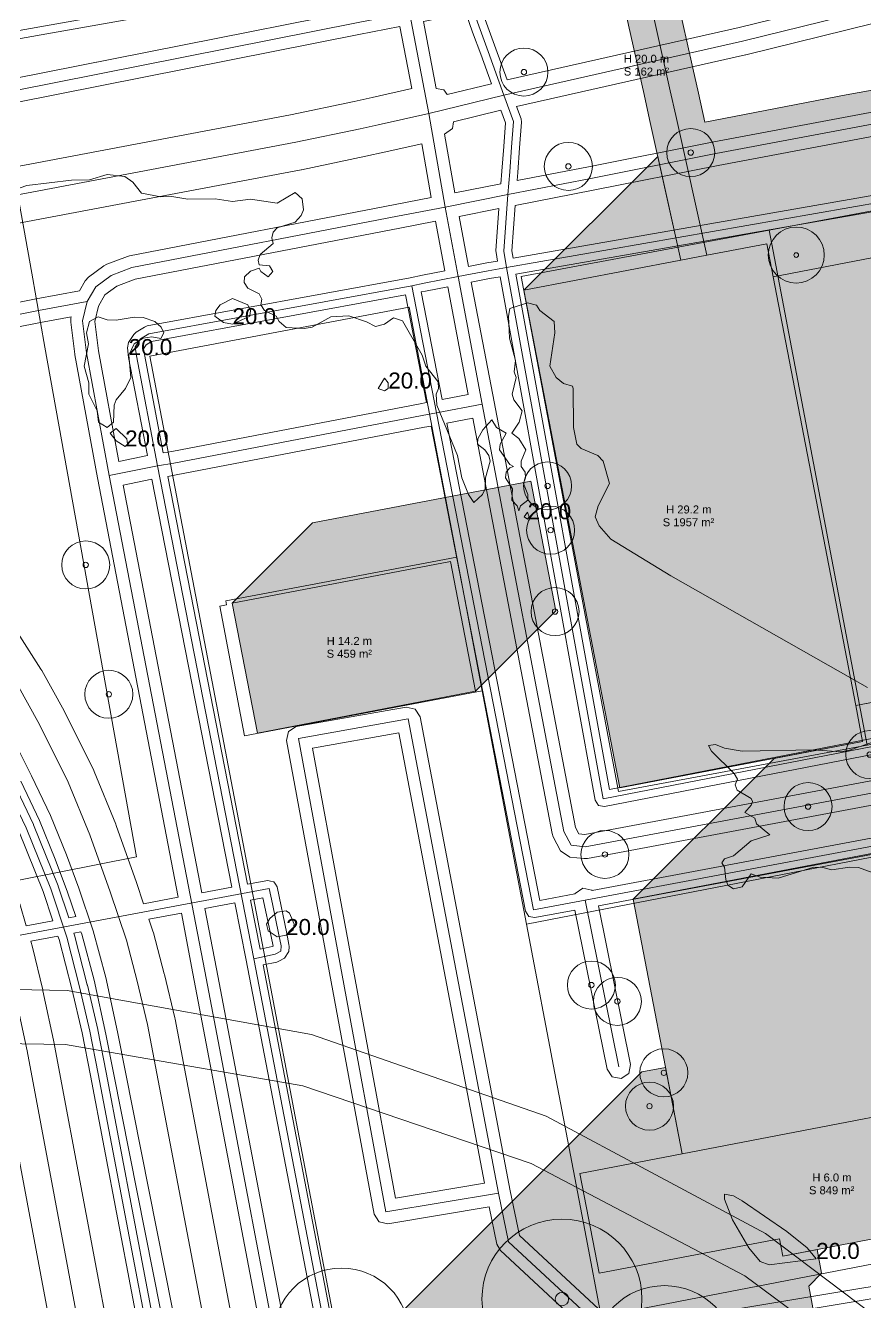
# Model space of a CAD drawing. Header units: metres. Extents: x -8 to 1190, y -11 to 1223.
# Drawn here: x 684.3 to 789.3, y 612.6 to 772.1 of the extents above; entities that cross this region are included whole.
import ezdxf

# ---------------------------------------------------------------- set-up
doc = ezdxf.new("R2010")
doc.units = ezdxf.units.M
doc.header["$MEASUREMENT"] = 0
for name, color, linetype, lineweight, true_color in [('TPX_BUILDING_AREAS_TEXT', 7, 'CONTINUOUS', 0, 0x000000), ('TPX_BUILDING_HEIGHTS_TEXT', 7, 'CONTINUOUS', 0, 0x000000), ('TPX_BUILDINGS', 7, 'CONTINUOUS', 0, 0x000000), ('TPX_BUILDINGS_HATCH', 7, 'CONTINUOUS', 0, 0xf0f0f0), ('TPX_BUILDINGS_SHADOWS_HATCH', 7, 'CONTINUOUS', 0, 0x000000), ('TPX_BUILDINGS_SHADOWS_OUTLINES', 7, 'CONTINUOUS', 0, 0x000000), ('TPX_CADASTRES', 7, 'CONTINUOUS', 0, 0x646464), ('TPX_CONTOUR_LINES_5M', 7, 'CONTINUOUS', 0, 0x969696), ('TPX_CONTOUR_LINES_5M_TEXT', 7, 'CONTINUOUS', 0, 0x000000), ('TPX_RAILWAYS_AXES', 7, 'CONTINUOUS', 0, 0x464646), ('TPX_ROADS_AXES', 7, 'CONTINUOUS', 0, 0x323232), ('TPX_ROADS_CONTOURS', 7, 'CONTINUOUS', 0, 0x646464), ('TPX_VEGETATION_TREES_INDIVIDUAL', 7, 'CONTINUOUS', 0, 0x136734)]:
    doc.layers.add(name, color=color, linetype=linetype, lineweight=lineweight, true_color=true_color)
doc.styles.add('TPX_TEXTE', font='arial.ttf')

# ---------------------------------------------------------------- blocks, each defined once
blk = doc.blocks.new('TREETR003_CR030')
at = {"layer": 'TPX_VEGETATION_TREES_INDIVIDUAL'}
for radius in [3, 0.3333333333333333]:
    blk.add_circle((0, 0, 0.0361), radius, dxfattribs=at)
blk = doc.blocks.new('TREETR007_CR085')
at = {"layer": 'TPX_VEGETATION_TREES_INDIVIDUAL'}
for radius in [8.5, 0.7083333333333334]:
    blk.add_circle((0, 0, 0.0361), radius, dxfattribs=at)
blk = doc.blocks.new('TREETR003_CR035')
at = {"layer": 'TPX_VEGETATION_TREES_INDIVIDUAL'}
for radius in [3.5, 0.2916666666666667]:
    blk.add_circle((0, 0, 0.0361), radius, dxfattribs=at)
blk = doc.blocks.new('TREETR008_CR090')
at = {"layer": 'TPX_VEGETATION_TREES_INDIVIDUAL'}
for radius in [8.96, 0.7916666666666666]:
    blk.add_circle((0, 0, 0.0361), radius, dxfattribs=at)
blk = doc.blocks.new('TREETR008_CR100')
at = {"layer": 'TPX_VEGETATION_TREES_INDIVIDUAL'}
for radius in [10, 0.8333333333333334]:
    blk.add_circle((0, 0, 0.0361), radius, dxfattribs=at)

msp = doc.modelspace()

# ---------------------------------------------------------------- hatches: boundary and pattern name
at = {"layer": 'TPX_BUILDINGS_HATCH'}
for points in [[(758.7329740040004, 791.5470270789228), (755.5049981586635, 790.9237446463667), (758.9859857074916, 775.2893318808638), (759.6779803745449, 772.1729654944502), (761.608295392245, 763.5144676840864), (762.3054322712123, 760.3762993491255), (766.2196139805019, 742.7957567847334), (769.4501800052822, 743.4081434882246), (765.5668458454311, 760.8578734076582), (764.8748492710292, 763.9742397940718), (762.9162482731044, 772.7526468909346), (762.2448205463588, 775.781806436833), (758.7329740040004, 791.5470270789228)], [(766.2196139805019, 742.7957567847334), (746.5966739170253, 739.0419525778852), (758.5762032978237, 676.8626780188642), (788.9182919971645, 682.6614555991255), (788.0594224445522, 687.1423573172651), (777.7425994388759, 740.7381090796553), (776.9466781131923, 744.8426079428755), (769.4501800052822, 743.4081434882246), (766.2196139805019, 742.7957567847334)], [(799.1452264301479, 744.831216303166), (777.7425994388759, 740.7381090796553), (788.0594224445522, 687.1423573172651), (809.4677800647914, 691.2483162558638), (799.1452264301479, 744.831216303166)], [(737.4195727817714, 705.1632780707441), (710.1476115696132, 699.9276899970137), (713.2900008670986, 683.684074846562), (740.5568761341274, 688.9414753592573), (737.4195727817714, 705.1632780707441)], [(822.0185031406581, 674.7957911170088), (760.257636975497, 662.9441675818525), (766.3861779682338, 631.1565355933271), (812.7192563526332, 640.0481285727583), (828.1472949497402, 643.0082068121992), (822.0185031406581, 674.7957911170088)], [(766.3861779682338, 631.1565355933271), (753.593782376498, 628.7031559622847), (755.9955615513027, 616.2203497565351), (778.5343503467739, 620.5352663672529), (778.9511432163417, 618.3666309989057), (809.9240512363613, 624.3027157462202), (817.6481036655605, 636.7458471930586), (812.7192563526332, 640.0481285727583), (766.3861779682338, 631.1565355933271)]]:
    msp.add_hatch(color=256, dxfattribs=at).paths.add_polyline_path(points)
at = {"layer": 'TPX_BUILDINGS_SHADOWS_HATCH'}
for points in [[(758.8209332935512, 791.562589136418), (758.7329854480922, 791.5470194495283), (762.244830083102, 775.7818083441816), (762.9162578098476, 772.7526497519575), (764.8748588077724, 763.9742426550947), (765.5668544284999, 760.8578762686811), (769.4501866810024, 743.4081558859907), (776.9466762058437, 744.842618433293), (777.7426070682704, 740.7381224310957), (799.1452245227993, 744.8312267935835), (809.467787694186, 691.2483257926069), (889.5122680179775, 771.2928051627241), (879.1897134296596, 824.875704256352), (857.7870864383876, 820.7825970328413), (798.3901166431606, 761.3856272376142), (797.5941962711513, 765.4901261008345), (790.0976972095668, 764.0556616461836), (786.8671311847866, 763.4432749426924), (769.2014197818935, 760.063882318791), (768.3952722065151, 763.6863016760908), (767.7032756321132, 766.8026680625044), (765.7446746341884, 775.5810742056929), (765.0732478611171, 778.6102337515913), (762.0602483265102, 792.1360459006391), (758.8209332935512, 791.562589136418)], [(763.3298406116664, 755.775121179875), (746.5966853611171, 739.0419659293257), (766.2196006290615, 742.7957653678022), (763.3298406116664, 755.775121179875)], [(720.18852705881, 709.9686064398848), (710.1476239673793, 699.9277033484541), (737.4195699207485, 705.1632885611616), (740.5568837635219, 688.9414848960005), (750.5977925769985, 698.9823927558027), (747.4604882709682, 715.2041954672895), (720.18852705881, 709.9686064398848)], [(777.861887883395, 680.5484194434248), (760.2576484195888, 662.9441799796186), (822.0185012333095, 674.7958016074263), (828.1473016254604, 643.0082163489424), (849.3604974262416, 664.2214111960493), (843.2317065708339, 696.0089955008589), (792.5379304401577, 686.2810940421186), (794.6663398258388, 688.4095034277998), (788.059433888644, 687.1423496878706), (788.918299626559, 682.6614641821943), (777.861887883395, 680.5484194434248)], [(761.3383950702846, 641.3890328085981), (727.8215455524623, 607.8721842444502), (744.9249991886318, 611.0661406195723), (746.7779750339687, 601.2386603034101), (744.9141263477504, 600.8910946524702), (746.0564870350063, 594.8430380499922), (747.920330952853, 595.1905846274458), (750.2813176624477, 582.6981529868208), (748.4174642078578, 582.3505863822065), (749.5953759662807, 576.1152901328169), (751.459224652499, 576.4628376639448), (753.2689303867519, 566.8552946723066), (786.7857846729457, 600.3721480048262), (784.9760875217617, 609.97969004279), (783.1122292988002, 609.6321406043135), (782.1752452366054, 614.5920796073042), (783.7981709949672, 616.215005365666), (783.2363166324794, 619.1878914511763), (778.9511451236904, 618.3666214621626), (778.534341763705, 620.5352549231611), (755.9955634586513, 616.220340219792), (753.5937718860805, 628.703154054936), (766.3861655704677, 631.1565432227217), (764.3065156452358, 641.9433102286421), (761.3383950702846, 641.3890328085981)]]:
    msp.add_hatch(color=256, dxfattribs=at).paths.add_polyline_path(points)

# ---------------------------------------------------------------- linework, layer by layer
at = {"layer": 'TPX_BUILDINGS', "elevation": 0.042100000000000005}
for points in [[(758.7329740040004, 791.5470270789228), (755.5049981586635, 790.9237446463667), (758.9859857074916, 775.2893318808638), (759.6779803745449, 772.1729654944502), (761.608295392245, 763.5144676840864), (762.3054322712123, 760.3762993491255), (766.2196139805019, 742.7957567847334), (769.4501800052822, 743.4081434882246), (765.5668458454311, 760.8578734076582), (764.8748492710292, 763.9742397940718), (762.9162482731044, 772.7526468909346), (762.2448205463588, 775.781806436833)], [(766.2196139805019, 742.7957567847334), (746.5966739170253, 739.0419525778852), (758.5762032978237, 676.8626780188642), (788.9182919971645, 682.6614555991255), (788.0594224445522, 687.1423573172651), (777.7425994388759, 740.7381090796553), (776.9466781131923, 744.8426079428755), (769.4501800052822, 743.4081434882246)], [(799.1452264301479, 744.831216303166), (777.7425994388759, 740.7381090796553), (788.0594224445522, 687.1423573172651), (809.4677800647914, 691.2483162558638)], [(737.4195727817714, 705.1632780707441), (710.1476115696132, 699.9276899970137), (713.2900008670986, 683.684074846562), (740.5568761341274, 688.9414753592573)], [(822.0185031406581, 674.7957911170088), (760.257636975497, 662.9441675818525), (766.3861779682338, 631.1565355933271), (812.7192563526332, 640.0481285727583), (828.1472949497402, 643.0082068121992)], [(766.3861779682338, 631.1565355933271), (753.593782376498, 628.7031559622847), (755.9955615513027, 616.2203497565351), (778.5343503467739, 620.5352663672529), (778.9511432163417, 618.3666309989057), (809.9240512363613, 624.3027157462202), (817.6481036655605, 636.7458471930586), (812.7192563526332, 640.0481285727583)]]:
    msp.add_lwpolyline(points, close=True, dxfattribs=at)
at = {"layer": 'TPX_BUILDINGS_SHADOWS_OUTLINES', "elevation": 0.0391}
for points in [[(758.8209332935512, 791.562589136418), (758.7329854480922, 791.5470194495283), (762.244830083102, 775.7818083441816), (762.9162578098476, 772.7526497519575), (764.8748588077724, 763.9742426550947), (765.5668544284999, 760.8578762686811), (769.4501866810024, 743.4081558859907), (776.9466762058437, 744.842618433293), (777.7426070682704, 740.7381224310957), (799.1452245227993, 744.8312267935835), (809.467787694186, 691.2483257926069), (889.5122680179775, 771.2928051627241), (879.1897134296596, 824.875704256352), (857.7870864383876, 820.7825970328413), (798.3901166431606, 761.3856272376142), (797.5941962711513, 765.4901261008345), (790.0976972095668, 764.0556616461836), (786.8671311847866, 763.4432749426924), (769.2014197818935, 760.063882318791), (768.3952722065151, 763.6863016760908), (767.7032756321132, 766.8026680625044), (765.7446746341884, 775.5810742056929), (765.0732478611171, 778.6102337515913), (762.0602483265102, 792.1360459006391)], [(763.3298406116664, 755.775121179875), (746.5966853611171, 739.0419659293257), (766.2196006290615, 742.7957653678022)], [(720.18852705881, 709.9686064398848), (710.1476239673793, 699.9277033484541), (737.4195699207485, 705.1632885611616), (740.5568837635219, 688.9414848960005), (750.5977925769985, 698.9823927558027), (747.4604882709682, 715.2041954672895)], [(777.861887883395, 680.5484194434248), (760.2576484195888, 662.9441799796186), (822.0185012333095, 674.7958016074263), (828.1473016254604, 643.0082163489424), (849.3604974262416, 664.2214111960493), (843.2317065708339, 696.0089955008589), (792.5379304401577, 686.2810940421186), (794.6663398258388, 688.4095034277998), (788.059433888644, 687.1423496878706), (788.918299626559, 682.6614641821943)], [(761.3383950702846, 641.3890328085981), (727.8215455524623, 607.8721842444502), (744.9249991886318, 611.0661406195723), (746.7779750339687, 601.2386603034101), (744.9141263477504, 600.8910946524702), (746.0564870350063, 594.8430380499922), (747.920330952853, 595.1905846274458), (750.2813176624477, 582.6981529868208), (748.4174642078578, 582.3505863822065), (749.5953759662807, 576.1152901328169), (751.459224652499, 576.4628376639448), (753.2689303867519, 566.8552946723066), (786.7857846729457, 600.3721480048262), (784.9760875217617, 609.97969004279), (783.1122292988002, 609.6321406043135), (782.1752452366054, 614.5920796073042), (783.7981709949672, 616.215005365666), (783.2363166324794, 619.1878914511763), (778.9511451236904, 618.3666214621626), (778.534341763705, 620.5352549231611), (755.9955634586513, 616.220340219792), (753.5937718860805, 628.703154054936), (766.3861655704677, 631.1565432227217), (764.3065156452358, 641.9433102286421)]]:
    msp.add_lwpolyline(points, close=True, dxfattribs=at)
at = {"layer": 'TPX_CADASTRES', "elevation": 0.024099999999999996}
for points in [[(673.7974423877895, 663.4104904807173), (698.1671847812831, 668.238048044499), (686.7543019764125, 731.9314388907515), (685.0974378101528, 741.1779913580976), (682.8049535267055, 753.9719071066938)], [(792.8631543628871, 617.9086937583052), (769.7674560062587, 613.4297213233076), (756.2602204792202, 610.8104147589765), (754.3717555515468, 620.7271980918013), (750.6373071186244, 640.3383812583052), (746.9250478260219, 659.8323282874189), (744.5137719623744, 672.4949783957563), (741.3743915073574, 688.980910745915), (711.6734523288906, 683.3608660376631), (708.5864104740322, 699.5772051489912), (709.4475907795131, 699.7401327765547), (709.355667065829, 700.2232412970625), (738.1944417469203, 705.6802401221357), (732.2419385425746, 736.9387592948042), (699.8711823932827, 730.8130287802778), (714.6332625858486, 653.5587362921797), (718.3623799793422, 634.0435385382734), (773.7940988056362, 343.955034700688), (875.4743823520839, 362.6969790137373)]]:
    msp.add_lwpolyline(points, dxfattribs=at)
for points in [[(807.7034749500453, 752.2452597296797), (777.2356605045497, 746.5562815344892), (789.4978970997036, 682.1911015189253), (819.9679707996547, 687.8690104163252)], [(777.2356605045497, 746.5562815344892), (746.2578973285854, 740.7721218741499), (758.4147967807949, 676.3999323523603), (789.4978970997036, 682.1911015189253)], [(709.4475907795131, 699.7401327765547), (708.5864104740322, 699.5772051489912), (711.6734523288906, 683.3608660376631), (741.3743915073574, 688.980910745915), (738.1944417469203, 705.6802401221357), (709.355667065829, 700.2232412970625)], [(823.327012013644, 674.6685146964155), (746.9250478260219, 659.8323282874189), (750.6373071186244, 640.3383812583052), (754.3717555515468, 620.7271980918013), (756.2602204792202, 610.8104147589765), (769.7674560062587, 613.4297213233076), (792.8631543628871, 617.9086937583052), (826.139605473727, 624.3619331992231), (829.3390702717006, 641.5522617972456)]]:
    msp.add_lwpolyline(points, close=True, dxfattribs=at)
at = {"layer": 'TPX_CONTOUR_LINES_5M', "elevation": 0.04810000000000001}
for points in [[(789.5248221526854, 689.4243043130264), (764.9394773722161, 703.3804362369701), (757.4490980841219, 707.9406340038404), (755.999351997627, 709.6078103100881), (755.4915350035299, 710.7291741673835), (755.8642126563936, 712.1234442489222), (757.2927619318943, 714.9119844124652), (756.4785964433104, 717.7005245760083), (755.8423141464591, 718.3976596170105), (753.7643206538633, 719.2830679528415), (753.2030180522706, 719.7919296985492), (752.7836057273671, 721.8833348210901), (752.761344846338, 726.7632801071741), (752.6468049820978, 727.0742700579576), (751.5292893103324, 727.4075158447959), (750.6360032185912, 728.1575501891784), (749.8362163114361, 729.5518202707171), (750.4539593707304, 733.7346305157989), (750.3627299224027, 735.1289005978033), (748.5851516367402, 736.523170679342), (748.1767422948033, 737.2003692016006), (747.059226622805, 737.4920206568204), (744.8241952792741, 736.7703345832415), (744.6720969160087, 735.8260356388055), (744.7840986419469, 733.0374954752624), (745.5494445089716, 730.2489553117193), (745.3966184549499, 728.854685229715), (745.6163419252262, 728.1575501891784), (745.117757250322, 726.0661450666375), (745.3509532879107, 725.3690100256354), (746.3794293340761, 723.974739943631), (746.0174674091395, 722.5804698620923), (745.0684829580132, 721.1861997805536), (745.9417109510396, 720.5000612470321), (746.8319259476848, 719.094794657547), (746.260032045655, 717.7005245760083), (746.2678993879817, 717.0033895350061), (746.7418633701745, 716.3062544944696), (746.801873768447, 715.6091194534674), (746.5446206338238, 714.9119844124652), (747.0713986889459, 713.5177143309265), (747.0753964637406, 712.8205792899244), (746.1493897123728, 712.1234442489222), (745.9417109510396, 711.4799042143859), (745.7368479322176, 712.1234442489222), (745.0838813376613, 712.8205792899244), (745.1733161634766, 714.2148493714631), (744.3135492512956, 715.6091194534674), (744.3801735572051, 716.3062544944696), (744.8241952792741, 716.8532106927596), (745.289543206105, 717.0033895350061), (744.8241952792741, 717.282200624235), (743.5250963780563, 719.094794657547), (743.6269299203996, 719.7919296985492), (744.385109001305, 721.1861997805536), (743.1653268209193, 721.8833348210901), (742.5891639355104, 722.8492607707158), (741.471648263745, 721.5901757082902), (740.8242405394558, 720.4890647395514), (740.7764119906351, 719.7919296985492), (741.7177139041014, 719.094794657547), (742.212074319832, 718.3976596170105), (742.3672823074739, 717.7005245760083), (741.793464199407, 715.6091194534674), (741.7491936206352, 714.2148493714631), (741.438243499957, 713.5177143309265), (740.3541325919796, 712.5355581874028), (739.6812798772007, 713.5177143309265), (738.8251531634014, 715.6091194534674), (738.2903509438038, 718.3976596170105), (735.7188027398661, 724.6718749846332), (735.637628035387, 726.0661450666375), (735.9319487723988, 726.7632801071741), (735.8840699044522, 727.5820154603571), (734.3328355101403, 729.5518202707171), (733.8842029268853, 730.9460903527215), (731.4140072171576, 735.2307423572056), (730.2964915453922, 735.5860911444761), (729.1789758736268, 734.8154632980004), (728.0614602016285, 734.5064865802415), (726.9439445298631, 735.1100620962679), (724.7089131860994, 735.8410196322948), (722.4738818425685, 735.7393565368839), (720.1233461350203, 734.4317655568011), (719.1213348270394, 734.2534141791984), (716.8863034832757, 734.3887146399356), (716.0324822990224, 735.1289005978033), (715.6230624993332, 735.8260356388055), (714.1806966455188, 736.523170679342), (713.7228238605894, 737.2203057203442), (713.8304707680363, 737.9174407613464), (713.5337564677466, 738.6073231669143), (712.1111078574322, 739.3117108428851), (711.6404199437238, 740.0088458838873), (711.679166093003, 740.7059809248894), (712.4162407959811, 741.4077709028497), (713.5337564677466, 741.8142327563837), (713.7041011124384, 741.403115965426), (714.6512721397448, 740.70004546782), (715.2189252141397, 741.403115965426), (714.809448300628, 742.1002510064282), (713.5337564677466, 742.2244573524222), (713.3713493458927, 742.7973860474303), (713.6400667589623, 743.4945210879669), (715.2541315057315, 744.8887911699712), (715.1054974219296, 745.5859262109734), (715.2433178406209, 746.2830612515099), (715.7687878115103, 746.8252243311144), (718.0038191550411, 747.5412623751909), (718.7543269779999, 748.3744663745165), (719.0362299315166, 749.071601415053), (718.8888265748974, 750.4658714970574), (718.0038191550411, 751.2749052303843), (715.7687878115103, 749.9203727585264), (712.4162407959811, 750.4378714906052), (710.1812094522174, 750.1292269402184), (708.0081922875252, 750.4658714970574), (704.5936310931575, 750.4228998664767), (702.3585997493938, 750.7800108762458), (701.2410840776283, 750.7273997687735), (698.8264002271462, 751.1630065375939), (697.7404014284257, 752.5572766195983), (696.7424742609728, 753.2544116606005), (694.5359900465701, 753.5088331713341), (692.3009587028064, 752.8523596269079), (690.0659273592755, 752.8098851516843), (684.4783489999827, 752.1200616071001), (682.2433176564518, 751.3610274591483)], [(710.1812094522174, 738.0014358721673), (708.6537291526329, 737.2203057203442), (708.1183305182494, 736.523170679342), (707.9705144215841, 735.8260356388055), (709.063693780452, 734.9960634629242), (710.1812094522174, 734.8025141712278), (712.3530095396563, 735.8260356388055), (712.4488029684871, 736.523170679342), (712.1184821806382, 737.2203057203442), (710.1812094522174, 738.0014358721673)], [(692.3009587028064, 735.150045064278), (691.9522745788563, 733.7346305157989), (692.1901656875852, 732.3403604342602), (691.6316322898492, 729.5518202707171), (692.2289284176659, 727.4604151481763), (692.21832690062, 726.0661450666375), (693.2930839261971, 723.974739943631), (693.4374818287324, 722.5804698620923), (694.5359900465701, 721.8972912495956), (695.328666061163, 722.5804698620923), (695.3766366827767, 724.6718749846332), (695.6518691719975, 725.3690100256354), (696.831425515702, 726.7632801071741), (697.4653583921026, 728.1575501891784), (697.2157664587721, 730.9460903527215), (697.8885370620992, 732.3320581507869), (699.0060527338646, 733.0718583269045), (700.1235684058629, 733.228410596028), (701.2410840776283, 733.0039328741841), (701.587494062027, 733.7346305157989), (701.2496893785428, 734.4317655568011), (700.4858470924664, 735.1289005978033), (699.0060527338646, 735.6460599289276), (697.8885370620992, 735.688252994325), (695.6535057183355, 735.3011317318305), (694.5359900465701, 735.3516532685608), (693.4184743748046, 735.7252719313838), (692.3009587028064, 735.150045064278)], [(729.1789758736268, 728.0482689486817), (728.3862365647219, 726.7632801071741), (729.1789758736268, 726.4732627756894), (729.6521619227715, 726.7632801071741), (729.6234987741336, 727.4604151481763), (729.1789758736268, 728.0482689486817)], [(695.6535057183355, 721.7645698878914), (694.8984809033573, 721.1861997805536), (695.6535057183355, 720.2173965112306), (696.7710213903338, 719.5245899246074), (697.0446418509819, 719.7919296985492), (696.9929996363353, 720.4890647395514), (695.6535057183355, 721.7645698878914)], [(747.059226622805, 711.3215826437809), (746.6434493588749, 710.7291741673835), (747.059226622805, 710.4299132027663), (747.2429123378824, 710.7291741673835), (747.059226622805, 711.3215826437809)], [(790.5651736450382, 666.1125315516256), (788.4073064809199, 666.9207653631456), (787.2897908091545, 666.970574202016), (785.0547594653908, 666.6191774136387), (783.9372437936254, 666.9338126019575), (782.8197281216271, 666.9455037652515), (778.3496654343326, 665.5953310905024), (776.1146340905689, 665.7269332958385), (774.9971184188034, 666.129336646758), (773.879602747038, 664.5210814271122), (772.7620870752726, 664.2608876866288), (772.0788976720069, 664.7182614696212), (771.8382943086326, 665.4153965106234), (771.6445714032743, 666.9441353143193), (771.3223115983419, 667.5068016331643), (771.6445714032743, 668.0139226876199), (772.7620870752726, 668.3804638562724), (774.9971184188034, 670.2504987125285), (777.3149225739762, 670.9924768377095), (775.6475141884293, 672.3867469192483), (775.4691056576557, 673.0838819602504), (774.2011421145871, 673.7810170012526), (774.9971184188034, 674.6890148688108), (775.1590608970728, 675.1752870827913), (774.9971184188034, 675.527115508914), (773.2560872626491, 676.5695571647957), (772.9955427299719, 677.2666922053322), (773.2753183802124, 677.9638272463344), (772.8831176534295, 678.6609622873366), (770.0295421103947, 681.4495024508797), (769.6458148017991, 682.1466374914162), (770.5270557315089, 682.3033385169692), (771.6445714032743, 681.8110016500577), (773.879602747038, 681.4703602343798), (782.8197281216271, 681.6250984091312), (786.1722751371562, 681.3778769387864), (787.2897908091545, 681.5615791613236), (790.6423378244508, 682.7259139516391)], [(715.7687878115103, 661.3385858824477), (714.8633377703372, 660.5354512245394), (714.442035424523, 659.8383161835372), (714.6512721397448, 659.0147633808665), (715.7687878115103, 658.26688618958), (716.8863034832757, 658.4832823062316), (717.7701208905783, 659.1411811430007), (717.9031415900681, 659.8383161835372), (717.2977000698447, 661.2325862655416), (716.8863034832757, 661.5092010046355), (715.7687878115103, 661.3385858824477)], [(771.6445714032743, 626.1077507161535), (771.6445714032743, 625.4878601576202), (772.6575154471211, 622.8901590174064), (774.701922039967, 619.4044838133268), (776.1146340905689, 617.670936814975), (777.2321497625671, 617.2614168380387), (783.1179907489568, 618.0102137313224), (781.9919937485829, 619.4044838133268), (779.467181106098, 621.4180906196125), (773.879602747038, 625.260981707368), (772.7620870752726, 625.906434378121), (771.6445714032743, 626.1077507161535)]]:
    msp.add_lwpolyline(points, dxfattribs=at)
at = {"layer": 'TPX_RAILWAYS_AXES', "elevation": 0.0331}
for points in [[(801.6507423138246, 602.397601664532), (776.7863586163148, 621.1931605939753), (749.3566787457094, 635.8624721174128), (720.0375945782289, 646.0586696271785), (689.5333335613832, 651.5336108808406), (658.5846488690004, 652.1398234968074), (627.947781345807, 647.8830714826472), (607.3453605389223, 644.7041774396785), (585.435745975934, 641.0444408063777), (543.5174834942445, 633.5865970258601), (499.6726691937074, 625.7552028303035), (485.71928479429334, 623.4427295331843), (472.86662366148084, 621.5739741926081), (458.89498593565077, 619.7405505781062), (390.6738441204652, 613.5259395246394), (384.33702542539686, 613.1248126630671), (375.2428367352113, 612.6603427533992), (361.21186139341444, 612.5391727094539), (345.74722745176405, 613.276710093487), (327.61604382749647, 614.4786639814265), (115.90689160581678, 640.8054881696589), (20.843457004986703, 652.8097415571101), (7.366761565208435e-07, 656.1911731367)], [(-4.670582711696625e-07, 650.090291716624), (20.03754378343001, 646.8431908865459), (115.20918990159407, 634.8183991690166), (326.8842272856273, 607.7240006704815), (345.00158644700423, 606.2886369009502), (360.59885359788314, 605.5363442678936), (374.7706217863597, 605.6446816702373), (384.0300669767894, 606.1020905752666), (390.56175185227767, 606.4801232595928), (459.00529051804915, 612.7011353750713), (473.2426333525218, 614.539682128001), (486.39105559373274, 616.4321534414776), (586.6209941008128, 634.1204278250225), (609.1745143034495, 637.8975007315166), (629.5434413054027, 641.0443436880596), (659.2664980986156, 645.2696892996319), (689.3117442228831, 644.8071191092022), (718.9555544950999, 639.6585633535869), (747.4812007048167, 629.9426400442608), (774.2114901640452, 615.9023644705303), (798.508304128889, 597.8704964895733)]]:
    msp.add_lwpolyline(points, dxfattribs=at)
at = {"layer": 'TPX_ROADS_AXES', "elevation": 0.030099999999999995}
for points in [[(732.2930049411952, 773.768942323979), (725.6872195713222, 772.4640478766523), (661.1965007297695, 759.6699652350508), (658.9997081272304, 759.5661081946455), (656.8422698490322, 760.2079987204634), (655.1624812595546, 761.7450394309126), (654.1770085804164, 763.9521555579267), (653.52397627756, 766.7209849036299), (646.1175126545131, 802.833094087895), (644.5636481754482, 810.1879925406538)], [(724.5320645691827, 778.7852749503218), (661.7894173981622, 767.6692795432173), (659.9899569870904, 768.3265556967817), (659.0489026429132, 769.9802918112837), (652.7833758713678, 804.1751112616621)], [(535.2626456730068, 779.8990616477095), (553.7150516025722, 769.0843062079512), (575.0700520984828, 758.6664518988691), (589.915050458163, 751.247153726872), (604.7982863895595, 743.8484015143476), (620.0278262607753, 736.1861262000166), (631.0775298587978, 730.4033751166426), (637.4100570194423, 726.6610846198164), (642.3340816013515, 723.4151262915693), (649.2639655582607, 718.2717537558638), (655.2533463947475, 712.918073145207), (660.6430901996791, 707.5150284445845), (664.1127042286098, 703.7189230597578), (668.9943942539394, 697.5861696875654), (673.3963012211025, 691.6624636328779), (677.6224183551967, 685.1334395087324), (681.189672421664, 678.5871100104414), (684.4023198597133, 671.8650860465132), (687.4682559482753, 664.2684282935224), (689.469460438937, 658.1927723563276), (691.0761613361537, 652.0010561621748), (692.365923833102, 646.4595474875532), (693.4145478717983, 641.1373400366865), (703.6768378727138, 587.1489882147871)], [(807.0862636081874, 778.7291798270307), (796.4447278492153, 775.7358345664106), (773.8955935947597, 770.1525139487348), (744.105895947665, 763.436838594731), (734.7089099399745, 761.1168694174848)], [(705.6440155466553, 596.8418036731891), (695.8263218363281, 646.3896342548542), (694.3602173288818, 653.1898757251911), (692.7786934336182, 659.0192958149128), (690.9844963510986, 664.3267585071735), (689.4443867166992, 668.5204039844684), (687.4470016916748, 673.4117099079303), (685.0817959269043, 678.3658591541462), (682.8189899881836, 682.8493453296833), (680.0224049051758, 687.7707949909382), (676.2008125742432, 693.7162963184528), (672.9731171091553, 698.2023574146442), (669.5956013163086, 702.6300689014606), (664.5108101328369, 708.5653239521198), (660.861764188623, 712.3191100391559), (657.1495144327637, 715.7933226856403), (650.917226072168, 721.2277976307087), (646.0822880228516, 725.081633690279), (640.9909737070557, 728.598832252901), (636.0789215525147, 731.7210341724567), (631.036288495874, 734.5938025745563), (625.7497799356934, 737.2594596180134), (574.0567676981445, 764.2041159900837), (552.2792713602539, 776.3404723438434)], [(739.7912435047328, 775.3418764746748), (741.1315545551479, 771.6304487860762), (742.1344375126064, 768.8750919974409), (744.105895947665, 763.436838594731), (745.3021411411464, 760.117201296147), (745.0635499469936, 756.9309382117353), (744.8370122425258, 753.8395762122236), (744.6054162494838, 750.9886755621992), (744.0974788181484, 743.9069494879805), (744.4211844913661, 741.8774618781172), (756.4934997074306, 675.5083975470625), (821.0140189640224, 688.0339531577192)], [(537.581201504916, 772.3677839911543), (546.6613978855312, 767.3057074225508), (554.9422368519008, 762.8951468146406), (576.4297837726772, 751.185217348393), (619.664993237704, 729.4378466284834), (627.3584146015346, 725.291553942021), (633.708582829684, 721.6569866812788), (639.657521199435, 717.1683125174604), (645.2459172718227, 712.6751579917036), (650.6216430179775, 707.6600498831831), (655.8260116092861, 702.3858904517256), (660.8371247760952, 696.8360066092573), (665.4050712101161, 690.7558350241743), (669.4836616031826, 684.5602469122969), (672.3604716770351, 679.5541510260664), (675.3095407001674, 673.840137926396), (678.2760858051479, 666.7378649390303), (680.2625627033412, 661.4182152426802), (681.78591818735, 656.1274246848188), (683.0783328525722, 650.793673006352), (684.5096749775112, 644.0312628424726), (696.3722342960536, 580.8117537177168), (701.0918025486171, 555.6537251151167), (710.3656701557338, 502.16869207983837)], [(732.2930049411952, 773.768942323979), (734.7089099399745, 761.1168694174848)], [(736.7470492832363, 749.4458746588789), (744.6054162494838, 750.9886755621992), (754.9418677799404, 753.0124115622602), (770.5937909595668, 756.11729475623), (804.5206574909389, 762.4855618155561), (814.4960231296718, 764.2516007102095)], [(734.7089099399745, 761.1168694174848), (728.3756312839687, 759.7151474631391), (726.1276015751064, 759.2079376853071), (718.0940684787929, 757.5317806876265), (646.8049544803798, 744.0664705908857), (640.2143916599452, 743.3175940192305), (633.6579560749233, 743.1176132834516), (627.8916739933193, 743.8749813712202), (612.688207577914, 748.0681957877241)], [(734.7089099399745, 761.1168694174848), (736.7470492832363, 749.4458746588789)], [(698.0376681797206, 731.9615912116133), (698.6818923465908, 732.9535679495893), (699.7092751972377, 733.5986389792524), (732.5827760212123, 739.6145624793135), (734.1182288639247, 739.9306873953901), (738.3652791492641, 740.7597956336103), (742.1285552494228, 741.4863104498945), (744.4211844913661, 741.8774618781172), (808.7569713108242, 753.1396975195967), (811.0152873508632, 753.6033272421919), (818.2004413120449, 754.6421913779341), (825.8470296375453, 755.7323650992475), (827.1322154514492, 755.9779705679975)], [(691.4551124088466, 735.2306074774824), (692.0196227543056, 737.6191792166792), (693.0869731418788, 739.4819416678511), (695.002286862582, 740.8887867606245), (697.6033296100795, 741.8704943335615), (730.7855643741786, 748.2929472601973), (736.7470492832363, 749.4458746588789)], [(736.7470492832363, 749.4458746588789), (738.3652791492641, 740.7597956336103), (741.3842477314174, 724.8207831061445), (751.5922917835414, 671.4295286810957), (752.4972877018154, 669.7097544348799), (754.2484540455043, 669.5129017508589), (816.8942927829921, 681.2625317252241), (822.0050315372646, 682.2263531363569), (831.8328885547817, 684.107191530522)], [(706.8382863514125, 609.0450358069502), (699.5785588733852, 647.3091368353926), (698.2737216465175, 652.732017008122), (696.9215468876064, 657.8445429480635), (694.8765420429409, 663.8868536627851), (692.3520936481655, 671.0128435767256), (689.6634673587978, 677.5937904990278), (686.0719985477626, 684.7903237021528), (683.2797536365688, 689.8393768942915), (680.080595921725, 694.8615011847578), (676.0533313266933, 700.6204056418501), (673.0966529361904, 704.468441454228), (669.7605437748134, 708.3190464652143), (665.7941150180995, 712.688412157353), (661.6203317157924, 716.9513373053633), (658.5207623951137, 719.799062219914), (655.4340495578945, 722.5922846472822), (650.1693200580776, 727.173275438603), (644.8438710682094, 731.2451347983442), (639.6061095707119, 734.543675867375), (633.7945060245693, 737.902502504643), (628.0612782947719, 740.8195261633955), (612.688207577914, 748.0681957877241)], [(732.5827760212123, 739.6145624793135), (735.6893205158412, 723.742234674748), (747.780794095248, 661.6353916800581), (754.2364072315395, 662.8473257697187), (823.3816985599697, 675.8422922766767)], [(692.0196227543056, 737.6191792166792), (685.931091260165, 736.4938606894575), (667.4803914539516, 732.8441280997358)], [(768.7634534351528, 325.2774176276289), (767.6867312900722, 331.15686842566356), (766.643077801913, 337.0786394751631), (765.958302449435, 340.9677071250044), (762.3117160312831, 361.6493363059126), (745.2485398761928, 451.6281323111616), (725.2024373523891, 556.3346295035444), (718.4983891956508, 592.0601124442182), (706.7192477695644, 653.9759640372358), (694.7692365162075, 715.8860115683638), (691.9570178501308, 731.2408823645674), (691.4551124088466, 735.2306074774824)], [(712.8646659366786, 655.517456499394), (700.8101768009365, 717.103674379643), (698.1805886738002, 730.8445706046186), (698.0376681797206, 731.9615912116133)], [(694.7692365162075, 715.8860115683638), (700.8101768009365, 717.103674379643), (702.8662881366909, 717.4390282309614), (733.8933162204921, 723.3991770423017), (735.6893205158412, 723.742234674748), (741.3842477314174, 724.8207831061445)], [(743.411518048495, 626.2440275824629), (732.1452798359096, 685.4730696356855), (718.4099740497768, 683.0389847434126)], [(718.4099740497768, 683.0389847434126), (729.3383388034999, 623.8913597739302)], [(714.7687587253749, 664.3093409216963), (662.0262393467128, 654.4129442847334)], [(715.9846047870815, 658.4972386038862), (715.1748980991542, 662.3683399832807), (714.7687587253749, 664.3093409216963)], [(754.2364072315395, 662.8473257697187), (758.4531411640346, 642.0125212348066)], [(712.8646659366786, 655.517456499394), (715.4956178180873, 656.080447641667), (716.2108668796718, 656.4792904532515), (716.2596196644008, 657.112183061894), (715.9846047870815, 658.4972386038862)], [(751.819760274142, 450.63487192755565), (750.9489745609462, 455.2395481741987), (741.4744987003505, 505.55881735449657), (732.4189013950527, 553.6638979590498), (731.693331670016, 557.543338266667), (731.0122680179775, 561.0880570090376), (712.8646659366786, 655.517456499394)], [(729.3383388034999, 623.8913597739302), (743.411518048495, 626.2440275824629)], [(743.411518048495, 626.2440275824629), (744.6860694400966, 620.1465792334639), (765.8505010120571, 600.5012793219648)], [(764.3471955768764, 607.7875647223555), (764.9583615772426, 608.7372278845869), (766.0246848575771, 609.0347618735395), (813.385940503329, 616.9260449088179), (815.0229358188808, 616.7022719061933), (815.5758008472621, 615.6359123862348), (817.2310809604824, 604.9677929556929), (819.9618024341762, 590.4337105429731), (823.7891005985439, 570.082400766667)]]:
    msp.add_lwpolyline(points, dxfattribs=at)
at = {"layer": 'TPX_ROADS_CONTOURS', "elevation": 0.027099999999999996}
for points in [[(647.7906795185991, 802.1410101158544), (649.7166152638383, 802.5171983940527), (651.9842620533891, 802.9878919823095), (658.0652785939164, 769.800062010996), (658.179770056624, 769.4857137901708), (659.1208244008012, 767.8319776756689), (659.646865431685, 767.3872535927221), (661.4463258427568, 766.7299774391577), (661.9638686818071, 766.6846140129492), (724.7065158528276, 777.8006094200537), (726.7502980870195, 778.2242220146582), (729.9021077794023, 778.7959593040869), (730.5655332249589, 774.9566868050024), (725.395328108687, 773.935373137705), (661.0141320866533, 761.1630190117285), (659.1833139103837, 761.0764635307714), (657.600496832747, 761.5473907692358), (656.4050594014116, 762.6412399513647), (655.6044345539995, 764.4343612892553), (654.9889693898149, 767.0439060432836)], [(741.3016172093339, 774.1036422951147), (791.4043670338579, 783.6896026832983), (791.572761122603, 783.0975082619116), (792.1385884922929, 781.1366365654394), (792.2159410160966, 780.9453514320776), (793.7510247868486, 778.0508592827246), (793.7961574238725, 777.9742029411718), (794.4074531239457, 777.0342386467382), (773.4928165120073, 771.8556316597387), (744.4880223912187, 765.3169019920751), (743.0745683354326, 769.2159059746191), (742.071672980208, 771.971298049204)], [(745.6868558567949, 761.9993255836889), (774.2804485005327, 768.4453562004492), (774.3162036580034, 768.4538124306127), (796.4303956669755, 773.929438422434), (799.1505132359453, 769.7659729225561), (800.8324046772905, 767.1752994759008), (802.7348085087724, 763.6765440208837), (770.3170648259111, 757.591547797434), (754.6518169087358, 754.4841020805761), (745.7510991734453, 752.7414634926245), (745.8337283772416, 753.7586076958105), (746.0608249348588, 756.8571632606909), (746.2993493718095, 760.0425298912451), (746.2429223698564, 760.4562156898901)], [(734.0426793736406, 772.6033294899389), (739.3174148243852, 773.7098310692236), (740.1910062474199, 771.290787528269), (741.194527212996, 768.5336702568457), (742.5298200291581, 764.8502729637548), (736.9986634892412, 763.4847172005102), (736.5904946965165, 764.0680788261816), (735.6404252690263, 764.2359455330297)], [(736.6799607914872, 758.5494821770117), (737.6601195973344, 759.2352846367285), (737.809330527205, 760.0797708733007), (743.7262769383378, 761.5405719978735), (744.2889934224077, 759.9790085060522), (744.0663409871049, 757.005610297434), (743.8399749440141, 753.9166019661352), (743.712053839583, 752.3419187767431), (737.9611735981889, 751.2128732902929)], [(745.1031718892045, 743.9505060417578), (745.5110726994462, 749.6375110847875), (755.2300754231401, 751.5403593285009), (770.8780933064409, 754.6444633705541), (804.2404752415605, 760.9067743523046), (807.1538835209794, 755.5454214317724), (807.5372214955278, 753.9413812858984), (745.2487903279252, 743.0375431282446)], [(745.585191313643, 741.0660198433325), (807.9568973225541, 751.9844349129125), (819.8473134678788, 688.8261259300634), (757.2962680500932, 676.6829107506201)], [(738.4937577885576, 748.2601640922949), (743.47732025804, 749.2385662300512), (743.1000409764238, 743.9784906608984), (743.109961096663, 743.7494390709326), (743.2778516453691, 742.6968439323828), (741.9603725117631, 742.4720657570288), (739.654961172957, 742.0272386772558)], [(692.9771829289384, 735.1491459114477), (693.4293380421586, 737.0623195869848), (694.2307000798173, 738.4608724815771), (695.7244487446733, 739.558067153208), (698.0136295002885, 740.4220693809912), (731.0703817051835, 746.820235083811), (735.5490337056108, 747.686388800852), (736.7098575276323, 741.4555023415014), (733.9266257924028, 740.9121597511694), (732.3919206303544, 740.5962417824194), (699.529262129683, 734.5823028786108), (699.1775251072831, 734.4455402595922), (698.1501413029619, 733.8004692299291), (697.8432317418046, 733.4982231361791), (697.1990075749345, 732.5062454445288), (697.0457540196367, 731.8346775276586), (697.1984115284868, 730.6566112739965), (699.5478931111284, 718.3794067604467), (695.9696231526323, 717.6581409676), (693.4400439900346, 731.4697874290869)], [(740.0241933506913, 740.0615909798071), (742.3074451130815, 740.5023811561987), (743.6143394154496, 740.7253540260717), (755.5096431416459, 675.32943708729), (755.9292207402177, 674.6828125221655), (756.6840749424882, 674.5267246467993), (819.9838777226396, 686.8152988655493), (819.9803090733476, 686.6695297462866), (820.0058761280961, 686.4190767509863), (820.6822515171953, 683.5033338768408), (816.6170335453935, 682.736684630625), (754.1927571934648, 671.0286100609228), (753.4546142262407, 671.1115873558447), (753.0236812275834, 671.9304941399023), (742.8577962559648, 725.1012399895117)], [(733.7543645543046, 738.8347995979711), (734.3148608845659, 738.9501970512792), (737.0791478794999, 739.4898403389379), (739.6312966984697, 726.0154588920996), (736.3837533635087, 725.4004162056372)], [(699.0761409443803, 731.7246082527563), (699.4004274052568, 732.2239454491064), (700.0782962483354, 732.6495636207983), (731.7911277455278, 738.4530809624121), (734.4189506215043, 725.0266988975927), (733.6118875187822, 724.8725403053686), (702.6040225666948, 718.9160726768896), (701.5154615086503, 718.7385280830786), (699.1685777348466, 731.00215608906)], [(736.9585223835893, 722.455941031687), (740.1921306294389, 723.0683468086645), (750.118979040999, 671.1478412849829), (750.2648673695512, 670.7309997780249), (751.1698632878251, 669.011225531809), (752.329723898787, 668.2191436989233), (754.080890242476, 668.022290061228), (754.524966780562, 668.038608382456), (817.1708064717241, 679.7882383568212), (821.3378720921464, 680.5740946037695), (822.1865249318071, 676.6351812584326), (755.1113792103715, 664.0292719108984), (755.0655894917436, 664.0973089439794), (753.9388566655107, 664.3175180656835), (752.9864249867387, 663.676508734934), (752.9770150822587, 663.6283653480932), (748.5725417775102, 662.8014982445166)], [(696.5240064305253, 714.7095478279516), (700.1180139225908, 715.433986495249), (710.0972419423051, 664.450247596018), (706.3605027836747, 663.7491005165502)], [(720.1595407170244, 681.825660536997), (730.948493544478, 683.7376116020605), (741.651314322371, 627.4705827934667), (730.5454497975297, 625.6139744026586)], [(706.7395558995195, 661.7853210670874), (710.481431548018, 662.487432311289), (711.882985655684, 655.3269127113745), (730.0302301091142, 560.8993738396093), (730.4271846455522, 558.8333471519873), (726.4004350346513, 558.0835016472265), (719.9719596547075, 592.3404510719702), (708.192818228621, 654.2563026649877)], [(712.4471870106645, 662.8562792045996), (713.9905486744829, 663.1458690864965), (715.0047479313798, 658.2974718315527), (715.2453275364824, 657.0858457786962), (715.1396423024125, 657.0269125206396), (713.6505590123124, 656.708267997019)], [(690.3518157643266, 658.7103908760473), (691.2431874913163, 658.87764437031), (691.3430190724321, 658.5823314888403), (692.9022212666459, 652.8351886970922), (694.3573737782426, 646.085745642893), (704.1726222676225, 596.5502536995336), (704.1852565449663, 596.4924858314916), (707.6056094807573, 582.2090318901464), (708.9493299168535, 575.4253185493872), (709.6020112675615, 571.4103277428076), (709.9520259541459, 566.0477646095678), (710.2490001362748, 559.1344927055761), (709.2856136006303, 563.5976913673803), (704.6588092488237, 587.3380306465551), (694.3969569844194, 641.3240793449804), (693.347060744185, 646.6528585655615), (693.3398910206743, 646.6862333519384), (692.0501294774003, 652.22774202656), (692.044103209395, 652.252228568308), (690.4374023121782, 658.4439447624609)], [(673.4185958546586, 655.5331085426733), (678.0638852757402, 656.4047325355932), (678.4019189518876, 655.2307031853124), (679.6647573155351, 650.0190103752539), (681.0771661442704, 643.3460510475561), (692.9322696370073, 580.166275809519), (697.6473708790727, 555.032055686228), (706.6718269032426, 502.9854543907568), (706.4299283665605, 502.93890840839595), (704.0877671879716, 507.62174589466304), (702.6651197117753, 510.8622863991186), (701.396283690352, 514.1421135170385), (700.2893272084184, 517.8043277962133), (699.3385654133745, 521.7997539741918), (680.5920930546708, 622.2683704597875), (675.5546203297563, 648.847355674021), (675.5218940419145, 648.9844616157934), (674.4447427433915, 652.7119339210913), (674.4127469700761, 652.8099010689184)]]:
    msp.add_lwpolyline(points, close=True, dxfattribs=at)
for points in [[(661.4883914631791, 758.1986397011206), (725.9784637135454, 770.9925935966894), (731.1027579945512, 772.0048368675634), (732.5869889897294, 764.231931517832), (727.6192927998491, 763.1324489815161), (725.3849578541704, 762.6283596260473), (717.4117675465532, 760.9647930366918), (646.2818666142412, 747.5295551521704)], [(647.4545589131303, 740.6272829277441), (718.7436729115434, 754.0925930244848), (718.8089318913408, 754.1055629951879), (726.8424649876542, 755.7817199928686), (729.1389814061113, 756.2993972999975), (733.8455835026689, 757.3410919411108), (735.0160079640336, 750.6388910515234), (730.5007482212968, 749.7656582100317), (697.3182931584306, 743.343163321726), (697.0736575764604, 743.2738645775244), (694.4726148289628, 742.2921570045874), (694.1143050831743, 742.0977066261694), (692.1989913624711, 740.6908624870703), (691.7854867619462, 740.227684806101), (691.0636335057206, 738.9678934318945), (685.6400170964189, 737.965348075144), (667.1893163365312, 734.3156154854223)], [(667.7714658421464, 731.3726404411718), (686.2129512471147, 735.0205496056005), (690.030919615645, 735.7262104256079), (689.9953275364824, 735.5756099922583), (689.9668431919999, 735.0433843834326), (690.4687476796098, 731.0536583168432), (690.4815593403764, 730.9706543190405), (693.2964225453325, 715.6017254097387), (703.4119191807695, 663.1958397133276), (699.0805020970292, 662.3831098778173), (698.1756406468339, 665.0555895073339), (695.6511932057329, 672.1815803749487), (695.5921254795976, 672.3365495903417), (692.9034991902299, 678.917496512644), (692.7951446217485, 679.1566713554785), (689.2036758107133, 686.3532045586035), (689.1348357838579, 686.484144042246), (686.342590872664, 691.5331972343847), (686.2317004841752, 691.7198045952246), (683.0325427693315, 696.7419298393652)], [(731.8056159657426, 562.2585724098608), (714.0315118473954, 654.7445076210424), (715.7048688572831, 655.1025856239721), (715.9826427143998, 655.2070596916601), (716.6978917759843, 655.6059025032446), (717.2079129857011, 656.4024856789038), (717.2566667241044, 657.0353792412207), (717.2404714268632, 657.3069408638403), (716.9654555958696, 658.6919954521582), (715.7475610417314, 664.5141475899145), (715.5372243565507, 664.8222807152197), (715.333334509749, 665.1347225410864), (715.3160567921586, 665.1462791664526), (714.9494367283769, 665.2154319984838), (714.5843406361528, 665.2921894295141), (712.0629983586259, 664.8190944893286), (702.0859046620317, 715.7919262154028), (703.1492582005449, 715.9659603340551), (734.1754756611772, 721.9259546501562), (734.9937244099565, 722.0822485191748), (746.7992234867997, 661.4442909462377), (747.2190681141801, 660.8080681068823), (747.9653039616533, 660.6525610191748), (752.9604001683183, 661.5903070671484), (756.9829488438554, 641.7149704201147), (757.6239581746049, 640.7625387413427), (758.7506910008378, 640.5423286659643), (759.7031236332841, 641.1833379967138), (759.9233327549882, 642.310071776621), (755.909126822371, 662.1441848976538), (822.6129928273149, 674.6803167564794)], [(763.4338346165605, 604.791088889353), (746.0566077870317, 620.9210203392431), (744.8825650853105, 626.5376356346533), (733.6188579243608, 685.7533663017675), (732.9968391102739, 686.7079160911962), (731.8835368794389, 686.9500568611547), (718.1482310933061, 684.5159719688818), (717.1773734730668, 683.8937929375097), (716.9349399250932, 682.7664516670629), (727.8633046788163, 623.6188266975805), (728.169251028914, 623.147136519663), (728.467084471602, 622.670329879038), (728.4880424183793, 622.6556432945654), (729.0378776234575, 622.5384529335424), (729.5856671971269, 622.4118908150122), (742.238002364058, 624.5270298225805), (743.2178035420366, 619.8396671516821), (743.6655994099565, 619.0471971733496), (764.4577050847001, 599.7474983436987)], [(683.7352576893754, 677.7047184212133), (686.0746970814653, 672.8045395119116), (688.0455747288652, 667.9781473381445), (689.5697360676713, 663.8279274208471), (690.5963159245439, 660.7911709053442), (689.7205711049028, 660.6268499596044), (688.4180589360185, 664.5812748176977), (688.3955798787065, 664.6426866753027), (685.3296437901445, 672.2393444282934), (685.3045707386918, 672.2962978584692), (682.0919223469682, 679.0183208687231)], [(683.4866491002031, 671.4619520409033), (686.5286880177446, 663.9245050651953), (687.7374368351884, 660.2547424538061), (684.4190240544267, 659.6320884926245), (683.6259256047197, 662.3866136772558)], [(710.2740388554521, 609.7127550346777), (703.0172162693925, 647.9615429146215), (702.9814372700639, 648.127927611582), (701.6766000431962, 653.5508077843115), (701.6573768300004, 653.6269367439672), (700.305201117415, 658.7394617302343), (700.2368169468828, 658.9665878517553), (699.728086058516, 660.4697168571874), (703.7909722966142, 661.232061217539), (705.2460637730546, 653.6935938103124), (717.0244813603349, 591.7815454704687)], [(699.812226836104, 581.4570854408666), (687.9496398610063, 644.6767404777929), (687.9338136357255, 644.7560203773901), (686.5024715107866, 651.5184314949438), (686.4798980397172, 651.6179025871679), (685.1874833744951, 656.9516533119604), (684.9748931569047, 657.701486418955), (688.3686814946122, 658.338283370249), (688.5095992726274, 657.9104583961889), (690.1050439518876, 651.7621219856665), (691.3880859059282, 646.2494896156713), (692.432756964583, 640.9473427040502), (702.6944280308671, 586.9622486336157)], [(813.1394105595537, 618.4056471092626), (765.7781549138017, 610.5143640739843)]]:
    msp.add_lwpolyline(points, dxfattribs=at)

# ---------------------------------------------------------------- block references
at = {"layer": 'TPX_VEGETATION_TREES_INDIVIDUAL'}
for name, p in [('TREETR003_CR030', (746.593313140329, 766.3088014484383, 0.0361)), ('TREETR003_CR030', (767.4402231913991, 756.2499864795245, 0.0361)), ('TREETR003_CR030', (752.1462823268957, 754.5146582801826, 0.0361)), ('TREETR003_CR035', (780.6209637187421, 743.4469785680994, 0.0361)), ('TREETR003_CR030', (749.5543028106913, 714.591494992841, 0.0361)), ('TREETR003_CR030', (749.9340530976187, 709.0650751274079, 0.0361)), ('TREETR003_CR030', (691.8398741816636, 704.7230031616054, 0.0361)), ('TREETR003_CR030', (750.4844202764798, 698.8988958289847, 0.0361)), ('TREETR003_CR030', (694.7290962904226, 688.5564995324239, 0.0361)), ('TREETR003_CR030', (789.8011189559475, 681.0282707680017, 0.0361)), ('TREETR003_CR030', (782.0963186796289, 674.5309435650706, 0.0361)), ('TREETR003_CR030', (756.7198946489953, 668.5455505228601, 0.0361)), ('TREETR003_CR030', (755.0248591660056, 652.2336748125963, 0.0361)), ('TREETR003_CR030', (758.2774137181696, 650.1928112767637, 0.0361)), ('TREETR003_CR030', (764.0780956814997, 641.2648992221802, 0.0361)), ('TREETR003_CR030', (762.289474371355, 637.0989994648844, 0.0361)), ('TREETR008_CR100', (751.3485676848795, 612.9902537399903, 0.0361)), ('TREETR007_CR085', (723.8035696984734, 608.3655551294796, 0.0361)), ('TREETR008_CR090', (764.1497119390406, 605.7134217205457, 0.0361))]:
    msp.add_blockref(name, p, dxfattribs=at)

# ---------------------------------------------------------------- texts
at = {"layer": 'TPX_BUILDING_AREAS_TEXT', "style": 'TPX_TEXTE'}
for s, p in [('S 162 m²', (759.0775512497655, 765.8684492927107, 0.04510000000000001)), ('S 1957 m²', (763.9361399229962, 709.5546998644262, 0.04510000000000001)), ('S 459 m²', (721.9504312402789, 693.1285792035617, 0.04510000000000001)), ('S 849 m²', (782.2123601609143, 626.089621076407, 0.04510000000000001))]:
    msp.add_text(s, height=1, dxfattribs=at).set_placement(p)
at = {"layer": 'TPX_BUILDING_HEIGHTS_TEXT', "style": 'TPX_TEXTE'}
for s, p in [('H 20.0 m', (759.0775512497655, 767.4684492927106, 0.04510000000000001)), ('H 29.2 m', (764.3611399229962, 711.1546998644261, 0.04510000000000001)), ('H 14.2 m', (721.9504312402789, 694.7285792035616, 0.04510000000000001)), ('H 6.0 m', (782.6373601609142, 627.6896210764069, 0.04510000000000001))]:
    msp.add_text(s, height=1, dxfattribs=at).set_placement(p)
at = {"layer": 'TPX_CONTOUR_LINES_5M_TEXT', "style": 'TPX_TEXTE'}
for p in [(710.1812094522174, 734.8025141712278, 0.04810000000000001), (697.2157664587721, 730.9460903527215, 0.04810000000000001), (729.6521619227715, 726.7632801071741, 0.04810000000000001), (696.7710213903338, 719.5245899246074, 0.04810000000000001), (747.059226622805, 710.4299132027663, 0.04810000000000001), (716.8863034832757, 658.4832823062316, 0.04810000000000001), (783.1179907489568, 618.0102137313224, 0.04810000000000001)]:
    msp.add_text('20.0', height=2, dxfattribs=at).set_placement(p)

doc.saveas('drawing.dxf')
